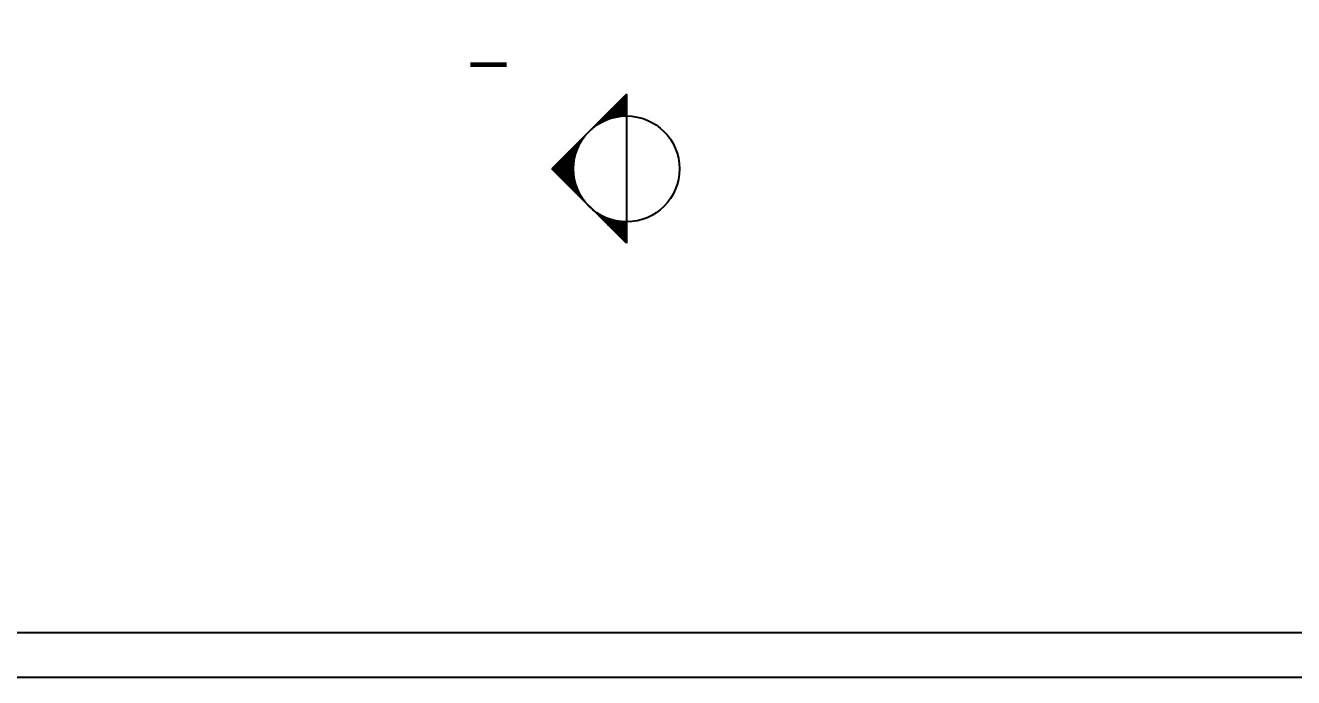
# Model space of a CAD drawing. Header units: millimetres. Extents: x 322668 to 332469, y 13187 to 20117.
# Drawn here: x 323892 to 326227, y 13187 to 14388 of the extents above; entities that cross this region are included whole.
import ezdxf
from ezdxf.enums import TextEntityAlignment as Align

# ---------------------------------------------------------------- set-up
doc = ezdxf.new("R2010")
doc.units = ezdxf.units.MM
doc.header["$LTSCALE"] = 50
doc.header["$MEASUREMENT"] = 0
doc.linetypes.add('DUZ', pattern=[0])
doc.layers.get('0').update_dxf_attribs({"linetype": 'CONTINUOUS'})
for name, color, linetype in [('ANTET', 6, 'DUZ'), ('KES-DAIRE', 7, 'CONTINUOUS'), ('MIM_DUVAR', 4, 'CONTINUOUS')]:
    doc.layers.add(name, color=color, linetype=linetype)
doc.styles.get("Standard").update_dxf_attribs({"font": 'arial.ttf', "height": 30})
doc.styles.add('TWSIMPLX', font='twsimplx.shx', dxfattribs={"width": 0.7})

# ---------------------------------------------------------------- blocks, each defined once
blk = doc.blocks.new('KESGORNOTS')
at = {"layer": 'KES-DAIRE', "linetype": 'Continuous'}
for p, q in [((-0.267, 0), (1.563, 0)), ((-0.267, 0), (0.648, -0.915)), ((1.563, 0), (0.648, -0.915))]:
    blk.add_line(p, q, dxfattribs=at)
blk.add_circle((0.65, 0), 0.65, dxfattribs=at)
for radius, start, end in [(0.893, 180, 181.5979), (0.875, 180, 182.8112), (0.858, 180, 184.1045), (0.841, 180, 185.4879), (0.823, 180, 186.9741), (0.806, 180, 188.5786), (0.789, 180, 190.3215), (0.771, 180, 192.2287), (0.754, 180, 194.3354), (0.737, 180, 196.6914), (0.719, 180, 199.372), (0.702, 180, 202.5006), (0.685, 180, 206.3112), (0.667, 180, 211.3796), (0.667, 329.7331, 0), (0.685, 334.5007, 0), (0.702, 338.167, 0), (0.719, 341.2064, 0), (0.737, 343.8248, 0), (0.754, 346.1343, 0), (0.771, 348.2043, 0), (0.789, 350.0817, 0), (0.806, 351.7997, 0), (0.823, 353.383, 0), (0.841, 354.8509, 0), (0.858, 356.2182, 0), (0.875, 357.4972, 0), (0.893, 358.6978, 0), (0.667, 238.6204, 300.2669), (0.685, 243.6888, 295.4993), (0.702, 247.4994, 291.833), (0.719, 250.628, 288.7936), (0.737, 253.3086, 286.1752), (0.754, 255.6646, 283.8657), (0.771, 257.7713, 281.7957), (0.789, 259.6785, 279.9183), (0.806, 261.4214, 278.2003), (0.823, 263.0259, 276.617), (0.841, 264.5121, 275.1491), (0.858, 265.8955, 273.7818), (0.875, 267.1888, 272.5028), (0.893, 268.4021, 271.3022)]:
    blk.add_arc((0.65, 0), radius, start, end, dxfattribs=at)
at = {"layer": 'KES-DAIRE', "linetype": 'Continuous', "style": 'TWSIMPLX', "text_generation_flag": 6, "width": 0.7}
blk.add_attdef('REFPAFTA', text='', height=0.25, rotation=180, dxfattribs=at).set_placement((0.648, -0.365), align=Align.CENTER)

msp = doc.modelspace()

# ---------------------------------------------------------------- linework, layer by layer
at = {"layer": 'ANTET'}
msp.add_lwpolyline([(322668.1, 13186.53), (322668.1, 20116.53), (332469.1, 20116.53), (332469.1, 13186.53)], close=True, dxfattribs=at)
at = {"layer": 'ANTET', "color": 171}
msp.add_lwpolyline([(322750.6, 13269.03), (322750.6, 20034.03), (332386.6, 20034.03), (332386.6, 13269.03)], close=True, dxfattribs=at)

# ---------------------------------------------------------------- block references
at = {"xscale": 150, "yscale": 150, "zscale": 150, "rotation": 270}
msp.add_blockref('KESGORNOTS', (324999.04, 14220.84, 67.5), dxfattribs=at)

# ---------------------------------------------------------------- texts
at = {"layer": 'MIM_DUVAR', "insert": (324778.33, 14302.45, 3925.83), "char_height": 66.67, "attachment_point": 3, "rotation": 270}
msp.add_mtext_dynamic_manual_height_columns('I', width=71.9442, gutter_width=200, heights=[0], dxfattribs=at)

doc.saveas('drawing.dxf')
